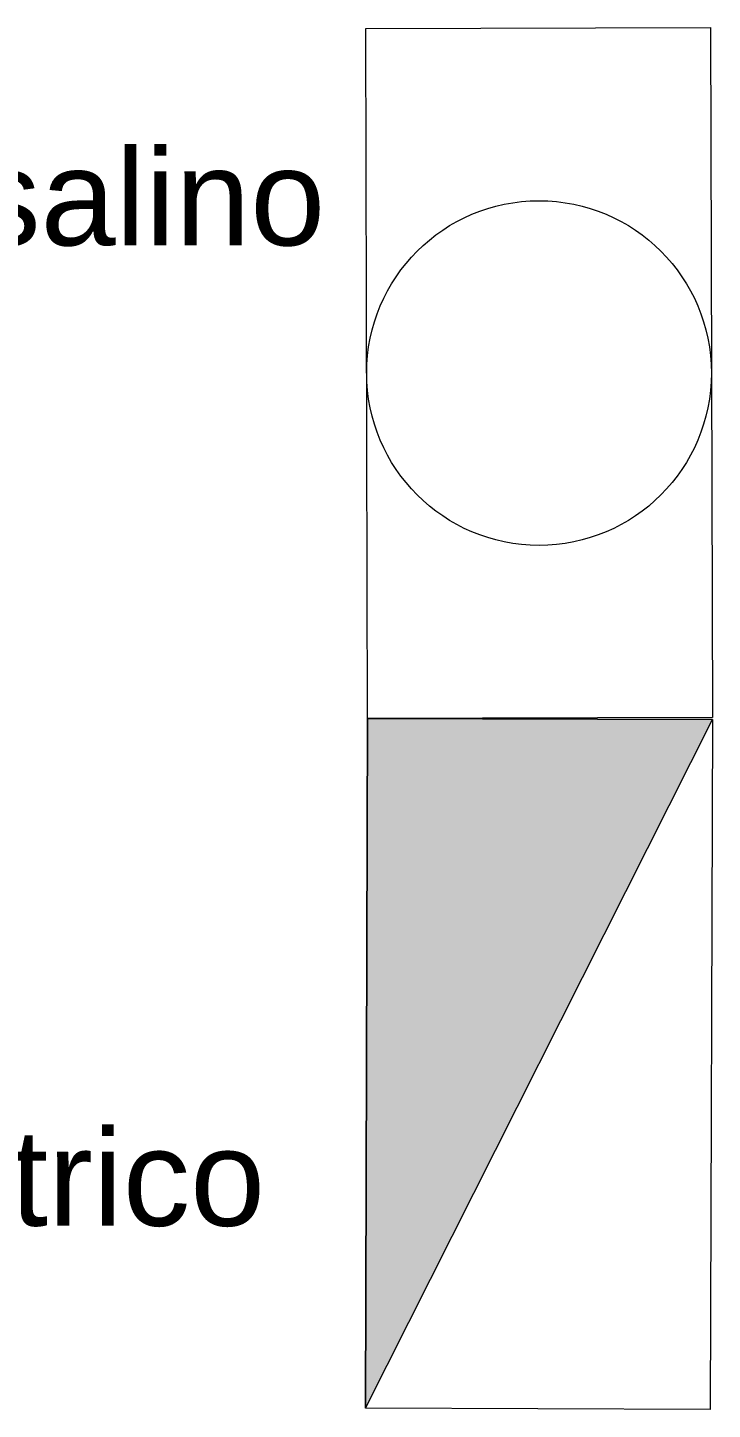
# Model space of a CAD drawing. Header units: millimetres. Extents: x 441156 to 441876, y 4514765 to 4515211.
# Drawn here: x 441243.835 to 441245.113, y 4514793.639 to 4514796.219 of the extents above; entities that cross this region are included whole.
import ezdxf

# ---------------------------------------------------------------- set-up
doc = ezdxf.new("R2010")
doc.units = ezdxf.units.MM
doc.layers.add('A-DETL', color=7, linetype='Continuous', lineweight=50, true_color=0x008000)
for name, color, linetype, lineweight in [('A-DETL-GENF', 7, 'Continuous', 9), ('A-DETL-THIN', 7, 'Continuous', 9), ('G-ANNO-TEXT', 7, 'Continuous', 9)]:
    doc.layers.add(name, color=color, linetype=linetype, lineweight=lineweight)
doc.styles.add('Arial', font='arial.ttf', dxfattribs={"height": 0.09})

msp = doc.modelspace()

# ---------------------------------------------------------------- hatches: boundary and pattern name
at = {"layer": 'A-DETL-GENF', "lineweight": 18, "true_color": 0xffff00}
msp.add_hatch(color=2, dxfattribs=at).paths.add_polyline_path([(441244.46988239, 4514794.92923359), (441244.46574564, 4514793.64134797), (441245.11333606, 4514794.92716678)])

# ---------------------------------------------------------------- linework, layer by layer
at = {"layer": 'A-DETL', "color": 5, "lineweight": 18, "true_color": 0x0000ff}
for p, q in [((441244.46634345, 4514796.21712098, -0.00000053), (441245.10979801, 4514796.21888911, -0.00000053)), ((441244.46988239, 4514794.92923359, -0.00000053), (441244.46634345, 4514796.21712098, -0.00000053)), ((441245.10979801, 4514796.21888911, -0.00000053), (441245.11333695, 4514794.93100171, -0.00000053)), ((441244.46574564, 4514793.64134797, -0.00000053), (441244.46988239, 4514794.92923359, -0.00000053)), ((441245.11333695, 4514794.93100171, -0.00000053), (441244.46988239, 4514794.92923359, -0.00000053)), ((441244.46988239, 4514794.92923359, -0.00000053), (441245.11333606, 4514794.92716678, -0.00000053)), ((441245.11333606, 4514794.92716678, -0.00000053), (441245.10919931, 4514793.63928117, -0.00000053)), ((441245.10919931, 4514793.63928117, -0.00000053), (441244.46574564, 4514793.64134797, -0.00000053))]:
    msp.add_line(p, q, dxfattribs=at)
at = {"layer": 'A-DETL', "color": 7, "lineweight": 18}
msp.add_circle((441244.7898402, 4514795.57406135, -0.00000053), 0.3217285, dxfattribs=at)
at = {"layer": 'A-DETL-THIN', "lineweight": 18}
for p, q in [((441244.46988239, 4514794.92923359, -0.00000053), (441244.46574564, 4514793.64134797, -0.00000053)), ((441244.46574564, 4514793.64134797, -0.00000053), (441245.11333606, 4514794.92716678, -0.00000053)), ((441245.11333606, 4514794.92716678, -0.00000053), (441244.46988239, 4514794.92923359, -0.00000053))]:
    msp.add_line(p, q, dxfattribs=at)

# ---------------------------------------------------------------- texts
at = {"layer": 'G-ANNO-TEXT', "char_height": 0.18, "attachment_point": 1, "style": 'Arial'}
for s, insert, width in [('Clorador salino', (441242.69972057, 4514795.99236421, -0.00000053), 2.004134375), ('Cuadro eléctrico', (441242.44777377, 4514794.16194779, -0.00000053), 2.180505625)]:
    msp.add_mtext(s, dxfattribs=dict(at, insert=insert, width=width))

doc.saveas('drawing.dxf')
